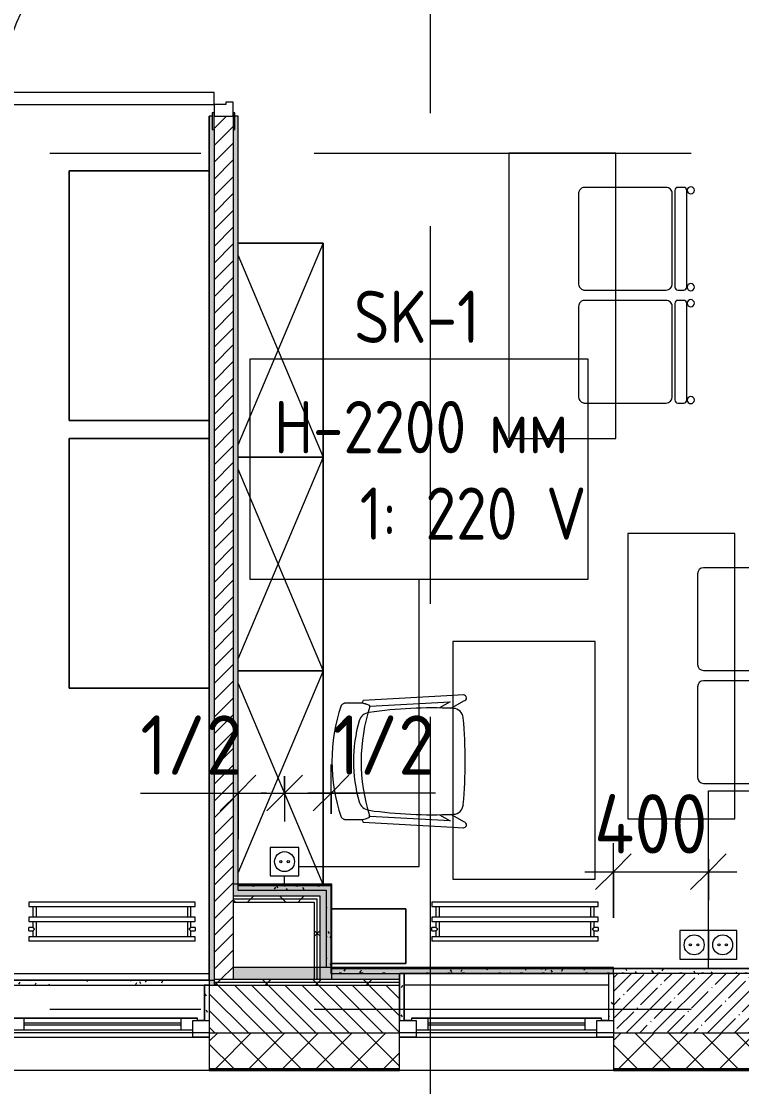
# Model space of a CAD drawing. Header units: millimetres. Extents: x 81609 to 272668, y -8553 to 29000.
# Drawn here: x 91139 to 94170, y -327 to 4155 of the extents above; entities that cross this region are included whole.
import ezdxf

# ---------------------------------------------------------------- set-up
doc = ezdxf.new("R2010")
doc.units = ezdxf.units.MM
doc.linetypes.add('Осевая', pattern=[3175, 635, -476.25, 1587.5, -476.25])
for name, color, linetype, lineweight in [('A-ANNO-DIMS', 7, 'Continuous', 9), ('A-ANNO-DIMS-100', 7, 'Continuous', 9), ('A-DETL-GENF', 7, 'Continuous', 9), ('A-DOOR', 7, 'Continuous', 9), ('A-DOOR-1', 7, 'Continuous', 13), ('A-DOOR-FRAM', 7, 'Continuous', 13), ('A-GLAZ', 7, 'Continuous', 9), ('A-GLAZ-1', 7, 'Continuous', 13), ('A-WALL', 7, 'Continuous', 9), ('E-ELEC-FIXT-IDEN', 7, 'Continuous', 9), ('I-WALL', 7, 'Continuous', 9), ('M-EQPM', 7, 'Continuous', 9), ('S-COLS', 7, 'Continuous', 9), ('Оси', 7, 'Continuous', 9), ('Оси-2', 7, 'Осевая', 9), ('Электрические приборы', 7, 'Continuous', 9)]:
    doc.layers.add(name, color=color, linetype=linetype, lineweight=lineweight)
for name, color, linetype, lineweight, true_color in [('A-WALL-1', 7, 'Continuous', 9, 0x3c3c3c), ('A-WALL-FNSH-1', 7, 'Continuous', 9, 0x3c3c3c), ('I-FURN-1', 7, 'Continuous', 9, 0xf0f0f0), ('Оси розеток', 7, 'Continuous', 9, 0xff1e23)]:
    doc.layers.add(name, color=color, linetype=linetype, lineweight=lineweight, true_color=true_color)
doc.styles.add('GOST Common', font='GOST_Common.ttf', dxfattribs={"width": 0.9, "height": 220})
doc.styles.add('ISOCPEUR', font='isocpeur.ttf', dxfattribs={"width": 0.9, "height": 250})
doc.dimstyles.new('ISO-2_5_0_9К_БОЛЬШОЙ_1', dxfattribs={"dimscale": 304.8, "dimtxt": 248.995294, "dimasz": 0.492126, "dimexe": 0.393701, "dimexo": 0.984252, "dimgap": 0, "dimtad": 1, "dimdec": 0, "dimrnd": 10, "dimzin": 0, "dimdsep": 46, "dimtxsty": 'ISOCPEUR', "dimblk1": 'OBLIQUE', "dimblk2": 'OBLIQUE', "dimsah": 1, "dimcen": 0.09, "dimdle": 0.393701, "dimazin": 0, "dimtfac": 1, "dimtdec": 4, "dimtix": 1, "dimtmove": 2, "dimatfit": 3, "dimfxl": 1, "dimtvp": 1, "dimtolj": 1, "dimtzin": 0, "dimarcsym": 2})
doc.dimstyles.new('ISO-2_5_0_9К_БОЛЬШОЙ_2', dxfattribs={"dimscale": 304.8, "dimtxt": 248.995294, "dimasz": 0.492126, "dimexe": 0.393701, "dimexo": 0.984252, "dimgap": 0, "dimtad": 1, "dimdec": 0, "dimrnd": 10, "dimzin": 0, "dimdsep": 46, "dimtxsty": 'ISOCPEUR', "dimblk1": 'OBLIQUE', "dimblk2": 'OBLIQUE', "dimsah": 1, "dimcen": 0.09, "dimdle": 0.393701, "dimazin": 0, "dimtfac": 1, "dimtdec": 4, "dimtix": 1, "dimtmove": 1, "dimatfit": 3, "dimfxl": 1, "dimtvp": 1, "dimtolj": 1, "dimtzin": 0, "dimarcsym": 2})
pattern_1 = [(0, (0, 0), (121.92, 30.48), [10.058, -81.382, 10.058, -81.382, -487.68]), (0, (0, 0), (121.92, 30.48), [-182.88, 10.058, -172.822, 10.058, -81.382, -213.36]), (0, (0, 0), (121.92, 30.48), [-457.2, 10.058, -50.902, 10.058, -142.342]), (120, (45.72, 15.24), (-87.356454, 90.345817), [10.058, -81.382, 10.058, -81.382, -487.68]), (120, (45.72, 15.24), (-87.356454, 90.345817), [-182.88, 10.058, -172.822, 10.058, -81.382, -213.36]), (120, (45.72, 15.24), (-87.356454, 90.345817), [-457.2, 10.058, -50.902, 10.058, -142.342]), (240, (60.96, 76.2), (-34.563546, -120.825817), [10.058, -81.382, 10.058, -81.382, -487.68]), (240, (60.96, 76.2), (-34.563546, -120.825817), [-182.88, 10.058, -172.822, 10.058, -81.382, -213.36]), (240, (60.96, 76.2), (-34.563546, -120.825817), [-457.2, 10.058, -50.902, 10.058, -142.342])]
pattern_2 = [(45, (0, 0), (-106.06602, 106.06602), []), (135, (0, 0), (-106.06602, -106.06602), [])]

# ---------------------------------------------------------------- blocks, each defined once
blk = doc.blocks.new('120_Окно_СКБ_1Ст - 120_Окно_СКБ_1Ст 900х2500_h_ с форточкой-V2-План размещения напольных электротехнических лючков и розеток 2 этажа в осях 23-33')
at = {"layer": 'A-GLAZ'}
for p, q in [((450, -57), (-450, -57)), ((-430, -127), (-400, -127)), ((-330, -107), (330, -107)), ((330, -117), (-330, -117)), ((400, -127), (430, -127))]:
    blk.add_line(p, q, dxfattribs=at)
at = {"layer": 'A-GLAZ-1'}
for p, q in [((-450, -127), (-450, -57)), ((-450, -57), (-380, -57)), ((-380, -57), (-380, -127)), ((380, -87), (-380, -87)), ((-380, -87), (-380, -127)), ((-330, -137), (-330, -87)), ((330, -137), (330, -87)), ((380, -127), (380, -57)), ((380, -57), (450, -57)), ((380, -127), (380, -87)), ((450, -57), (450, -127)), ((-380, -127), (-450, -127)), ((-380, -127), (-400, -127)), ((-400, -127), (-400, -137)), ((450, -127), (380, -127)), ((400, -127), (380, -127)), ((400, -137), (400, -127)), ((-400, -137), (400, -137)), ((400, -137), (-400, -137))]:
    blk.add_line(p, q, dxfattribs=at)
blk = doc.blocks.new('110_Дверь_СКБ_2Ст - Д-5_п_ Из игровой в коридор-32215844-План размещения напольных электротехнических лючков и розеток 2 этажа в осях 23-33')
at = {"layer": 'A-DOOR'}
for centre, radius, start, end in [((-637.5, 40), 900, 0, 90), ((662.5, 40), 400, 90, 180)]:
    blk.add_arc(centre, radius, start, end, dxfattribs=at)
at = {"layer": 'A-DOOR-1'}
for p, q in [((-637.5, 940), (-637.5, 40)), ((-587.5, 940), (-637.5, 940)), ((-587.5, 40), (-587.5, 940)), ((662.5, 440), (612.5, 440)), ((612.5, 440), (612.5, 40)), ((662.5, 40), (662.5, 440)), ((-637.5, 40), (-587.5, 40)), ((612.5, 40), (662.5, 40))]:
    blk.add_line(p, q, dxfattribs=at)
at = {"layer": 'A-DOOR-FRAM'}
for p, q in [((-672.5, 48), (-742.5, 48)), ((-742.5, 48), (-742.5, 40)), ((-672.5, 40), (-672.5, 48)), ((767.5, 48), (697.5, 48)), ((697.5, 48), (697.5, 40)), ((767.5, 40), (767.5, 48)), ((-742.5, 40), (-672.5, 40)), ((-637.5, 40), (-687.5, 40)), ((-687.5, 40), (-687.5, -40)), ((-637.5, -10), (-637.5, 40)), ((662.5, 40), (662.5, -10)), ((712.5, 40), (662.5, 40)), ((697.5, 40), (767.5, 40)), ((712.5, -40), (712.5, 40)), ((-672.5, -40), (-742.5, -40)), ((-742.5, -40), (-742.5, -48)), ((-672.5, -39), (-687.5, -39)), ((-687.5, -39), (-687.5, -40)), ((-687.5, -40), (-627.5, -40)), ((-687.5, -40), (-672.5, -40)), ((-672.5, -40), (-672.5, -39)), ((-672.5, -48), (-672.5, -40)), ((-627.5, -10), (-637.5, -10)), ((-627.5, -40), (-627.5, -10)), ((662.5, -10), (652.5, -10)), ((652.5, -10), (652.5, -40)), ((652.5, -40), (712.5, -40)), ((712.5, -39), (697.5, -39)), ((697.5, -39), (697.5, -40)), ((697.5, -40), (712.5, -40)), ((767.5, -40), (697.5, -40)), ((697.5, -40), (697.5, -48)), ((712.5, -40), (712.5, -39)), ((767.5, -48), (767.5, -40)), ((-742.5, -48), (-672.5, -48)), ((697.5, -48), (767.5, -48))]:
    blk.add_line(p, q, dxfattribs=at)
blk = doc.blocks.new('BSC_Колонна _Прямоугольная - 250х900-V5-План размещения напольных электротехнических лючков и розеток 2 этажа в осях 23-33')
at = {"layer": 'S-COLS'}
h = blk.add_hatch(dxfattribs=at)
h.set_pattern_fill('FP_13', color=256, style=0, pattern_type=2)
h.set_pattern_definition([(45, (-94080, -25), (-57.024626, 57.024626), []), (45, (-94022.975, -25), (-57.024626, 57.024626), [100.806, -20.161, 3.353, -16.808])])
h.paths.add_polyline_path([(-450, -125), (450, -125), (450, 125), (-450, 125)])
for p, q in [((450, 125), (-450, 125)), ((-450, 125), (-450, -125)), ((450, -125), (450, 125)), ((-450, -125), (450, -125))]:
    blk.add_line(p, q, dxfattribs=at)
blk = doc.blocks.new('Стол базовый прямоугольный - 1_88-26291934-План размещения напольных электротехнических лючков и розеток 2 этажа в осях 23-33')
at = {"layer": 'I-FURN-1'}
for p, q in [((600, 225), (-600, 225)), ((-600, 225), (-600, -225)), ((600, -225), (600, 225)), ((-600, -225), (600, -225))]:
    blk.add_line(p, q, dxfattribs=at)
blk = doc.blocks.new('M_Стул-Breuer - 1_87-V82-План размещения напольных электротехнических лючков и розеток 2 этажа в осях 23-33')
at = {"layer": 'I-FURN-1'}
for p, q in [((190.5, 241.3), (-190.5, 241.3)), ((-215.9, 215.9), (-215.9, 85)), ((215.9, 85), (215.9, 215.9)), ((-215.9, 85), (-215.9, -127)), ((215.9, -127), (215.9, 85)), ((-215.9, -176.2), (-215.9, -200.8)), ((203.2, -163.5), (-203.2, -163.5)), ((-190.5, -152.4), (190.5, -152.4)), ((215.9, -200.8), (215.9, -176.2)), ((-203.2, -213.5), (203.2, -213.5))]:
    blk.add_line(p, q, dxfattribs=at)
for centre, radius, start, end in [((-190.5, 215.9), 25.4, 90, 165), ((190.5, 215.9), 25.4, 45, 90), ((190.5, 215.9), 25.4, 15, 45), ((-190.5, 215.9), 25.4, 165, 180), ((190.5, 215.9), 25.4, 0, 15), ((-190.5, -127), 25.4, 180, 270), ((190.5, -127), 25.4, 270, 360), ((-203.2, -176.2), 12.7, 90, 180), ((203.2, -176.2), 12.7, 360, 90), ((-203.5, -230.6), 15.1, 360, 180), ((-203.2, -200.8), 12.7, 180, 270), ((203.7, -230.6), 15.1, 360, 180), ((203.2, -200.8), 12.7, 270, 360), ((-203.5, -230.6), 15.1, 180, 360), ((203.7, -230.6), 15.1, 180, 360)]:
    blk.add_arc(centre, radius, start, end, dxfattribs=at)
blk = doc.blocks.new('M_Стул-Breuer - 1_87-V83-План размещения напольных электротехнических лючков и розеток 2 этажа в осях 23-33')
at = {"layer": 'I-FURN-1'}
for p, q in [((190.5, 241.3), (-190.5, 241.3)), ((-215.9, 215.9), (-215.9, 85)), ((215.9, 85), (215.9, 215.9)), ((-215.9, 85), (-215.9, -127)), ((215.9, -127), (215.9, 85)), ((-215.9, -176.2), (-215.9, -200.8)), ((203.2, -163.5), (-203.2, -163.5)), ((-190.5, -152.4), (190.5, -152.4)), ((215.9, -200.8), (215.9, -176.2)), ((-203.2, -213.5), (203.2, -213.5))]:
    blk.add_line(p, q, dxfattribs=at)
for centre, radius, start, end in [((-190.5, 215.9), 25.4, 150, 180), ((-190.5, 215.9), 25.4, 90, 150), ((190.5, 215.9), 25.4, 75, 90), ((190.5, 215.9), 25.4, 60, 75), ((190.5, 215.9), 25.4, 45, 60), ((190.5, 215.9), 25.4, 15, 45), ((190.5, 215.9), 25.4, 0, 15), ((-190.5, -127), 25.4, 180, 270), ((190.5, -127), 25.4, 270, 360), ((-203.2, -176.2), 12.7, 90, 180), ((203.2, -176.2), 12.7, 360, 90), ((-203.5, -230.6), 15.1, 360, 180), ((-203.2, -200.8), 12.7, 180, 270), ((203.7, -230.6), 15.1, 360, 180), ((203.2, -200.8), 12.7, 270, 360), ((-203.5, -230.6), 15.1, 180, 360), ((203.7, -230.6), 15.1, 180, 360)]:
    blk.add_arc(centre, radius, start, end, dxfattribs=at)
blk = doc.blocks.new('M_Стул-Breuer - 1_87-V74-План размещения напольных электротехнических лючков и розеток 2 этажа в осях 23-33')
at = {"layer": 'I-FURN-1'}
for p, q in [((190.5, 241.3), (-190.5, 241.3)), ((-215.9, 215.9), (-215.9, 85)), ((215.9, 85), (215.9, 215.9)), ((-215.9, 85), (-215.9, -127)), ((215.9, -127), (215.9, 85)), ((-215.9, -176.2), (-215.9, -200.8)), ((203.2, -163.5), (-203.2, -163.5)), ((-190.5, -152.4), (190.5, -152.4)), ((215.9, -200.8), (215.9, -176.2)), ((-203.2, -213.5), (203.2, -213.5))]:
    blk.add_line(p, q, dxfattribs=at)
for centre, radius, start, end in [((-190.5, 215.9), 25.4, 90, 180), ((190.5, 215.9), 25.4, 0, 90), ((-190.5, -127), 25.4, 180, 270), ((190.5, -127), 25.4, 270, 360), ((-203.2, -176.2), 12.7, 90, 180), ((203.2, -176.2), 12.7, 360, 90), ((-203.5, -230.6), 15.1, 360, 180), ((-203.2, -200.8), 12.7, 180, 270), ((203.7, -230.6), 15.1, 360, 180), ((203.2, -200.8), 12.7, 270, 360), ((-203.5, -230.6), 15.1, 180, 360), ((203.7, -230.6), 15.1, 180, 360)]:
    blk.add_arc(centre, radius, start, end, dxfattribs=at)
blk = doc.blocks.new('Стол базовый прямоугольный - 1_288-25474731-План размещения напольных электротехнических лючков и розеток 2 этажа в осях 23-33')
at = {"layer": 'I-FURN-1'}
for p, q in [((500, 300), (-500, 300)), ((-500, 300), (-500, -300)), ((500, -300), (500, 300)), ((-500, -300), (500, -300))]:
    blk.add_line(p, q, dxfattribs=at)
blk = doc.blocks.new('Chair_1 noor 78578 - 1_4-25422005-План размещения напольных электротехнических лючков и розеток 2 этажа в осях 23-33')
at = {"layer": 'I-FURN-1'}
for p, q in [((-130.5, 405.7), (-130.5, 344.8)), ((359.1, 344.8), (359.1, 405.7)), ((-141.2, 329.7), (-162.6, -47.4)), ((391.2, -47.4), (369.8, 329.7)), ((-136.5, -37.1), (-117.3, 302)), ((345.9, 302), (365.1, -37.1)), ((-110.2, 8.6), (-136.5, -37.1)), ((365.1, -37.1), (338.8, 8.6)), ((-113.1, -47.4), (-108.8, -39.9)), ((337.4, -39.9), (341.7, -47.4)), ((-162.6, -47.4), (-165.1, -92)), ((-139.7, -93.5), (-113.1, -47.4)), ((-108.5, -47.4), (-108.4, -49.7)), ((337, -49.7), (337.1, -47.4)), ((341.7, -47.4), (368.3, -93.5)), ((393.7, -92), (391.2, -47.4))]:
    blk.add_line(p, q, dxfattribs=at)
for centre, radius, start, end in [((114.3, -271.9), 732.8, 71.3174, 108.6833), ((114.3, -239.2), 609.6, 73.8265, 106.1735), ((114.3, -279.3), 660.4, 111.7, 112.7563), ((-37.4, 344.8), 93.1, 180, 204.9864), ((-37.4, 344.8), 93.1, 186.4785, 204.9864), ((114.3, -408), 746, 71.9445, 107.8276), ((-41.4, 297.5), 50.8, 106.1735, 171.9659), ((270, 297.5), 50.8, 8.0341, 73.8265), ((266, 344.8), 93.1, 334.477, 360), ((266, 344.8), 93.1, 335.0136, 353.5215), ((114.3, -279.3), 660.4, 67.2437, 68.3), ((-116, 308.2), 6.35, 204.9864, 258.4091), ((-116, 308.2), 6.35, 204.9864, 287.8276), ((1798.9, 37.7), 1909.3, 171.9659, 182.5552), ((-1570.3, 37.7), 1909.3, 357.4448, 8.0341), ((344.3, 307.4), 6.35, 281.4186, 334.477), ((344.6, 308.2), 6.35, 281.5909, 335.0136), ((1798.9, 37.7), 1909.3, 180.8761, 182.3307), ((-1570.3, 37.7), 1909.3, 357.6693, 359.1239), ((-64, -47.7), 44.5, 182.6261, 265.0912), ((292.6, -47.7), 44.4, 275.9396, 357.3739), ((-152.4, -92.7), 12.7, 176.75, 251.75), ((-152.4, -92.7), 12.7, 251.75, 356.75), ((114.8, 2033.8), 2133.6, 265.0912, 274.9044), ((381, -92.7), 12.7, 183.25, 3.25)]:
    blk.add_arc(centre, radius, start, end, dxfattribs=at)
for points in [[(-120.4, 422.3), (-122, 420.8), (-124.7, 417.8), (-127.8, 413.5), (-129.8, 409.4), (-130.4, 406.9), (-130.5, 405.7)], [(359.1, 405.7), (359, 406.9), (358.4, 409.4), (356.4, 413.5), (353.3, 417.8), (350.6, 420.8), (349, 422.3)]]:
    blk.add_open_spline(points, degree=3, dxfattribs=at)
blk = doc.blocks.new('Шкаф параметрический - 1_286-25588646-План размещения напольных электротехнических лючков и розеток 2 этажа в осях 23-33')
at = {"layer": 'I-FURN-1'}
for p, q in [((0, 380), (850.4, 21)), ((900, 380), (0, 380)), ((0, 380), (0, 21)), ((0, 21), (0, 380)), ((0, 380), (900, 380)), ((49.6, 21), (900, 380)), ((900, 21), (900, 380)), ((900, 380), (900, 21))]:
    blk.add_line(p, q, dxfattribs=at)
blk = doc.blocks.new('Шкаф параметрический - 1_286-V86-План размещения напольных электротехнических лючков и розеток 2 этажа в осях 23-33')
at = {"layer": 'I-FURN-1'}
for p, q in [((0, 380), (850.4, 21)), ((897, 380), (0, 380)), ((0, 380), (0, 21)), ((0, 21), (0, 380)), ((0, 380), (897, 380)), ((49.6, 21), (897, 378.7))]:
    blk.add_line(p, q, dxfattribs=at)
blk = doc.blocks.new('Блок Розеток и Выключателей - Блок Розеток и Выключателей_SK1-V145-План размещения напольных электротехнических лючков и розеток 2 этажа в осях 23-33')
at = {"layer": 'A-DETL-GENF'}
for p, q in [((60, 160), (-60, 160)), ((-60, 160), (-60, 40)), ((60, 40), (60, 160)), ((-60, 40), (60, 40))]:
    blk.add_line(p, q, dxfattribs=at)
for centre, radius in [((0, 100), 42), ((-15.6, 100), 4.8), ((15.6, 100), 4.8)]:
    blk.add_circle(centre, radius, dxfattribs=at)
at = {"layer": 'Оси розеток'}
blk.add_line((0, 0), (0, 40), dxfattribs=at)
blk = doc.blocks.new('Блок Розеток и Выключателей - Блок Розеток и Выключателей_SK1-V146-План размещения напольных электротехнических лючков и розеток 2 этажа в осях 23-33')
at = {"layer": 'A-DETL-GENF'}
for p, q in [((0, 160), (-120, 160)), ((-120, 160), (-120, 40)), ((120, 160), (0, 160)), ((0, 160), (0, 40)), ((0, 40), (0, 160)), ((120, 40), (120, 160)), ((-120, 40), (0, 40)), ((0, 40), (120, 40))]:
    blk.add_line(p, q, dxfattribs=at)
for centre, radius in [((-60, 100), 42), ((60, 100), 42), ((-75.6, 100), 4.8), ((-44.4, 100), 4.8), ((44.4, 100), 4.8), ((75.6, 100), 4.8)]:
    blk.add_circle(centre, radius, dxfattribs=at)
at = {"layer": 'Оси розеток'}
blk.add_line((0, 0), (0, 40), dxfattribs=at)
blk = doc.blocks.new('radiator_prado_classic_z_tip_30_po exemplyaru - Classic Z Тип 30-300-31134001-План размещения напольных электротехнических лючков и розеток 2 этажа в осях 23-33')
at = {"layer": 'M-EQPM'}
for p, q in [((0, 228), (0, 210)), ((700, 228), (0, 228)), ((700, 210), (700, 228)), ((0, 210), (700, 210)), ((17.5, 210), (17.5, 164)), ((32.5, 164), (32.5, 210)), ((667.5, 210), (667.5, 164)), ((682.5, 164), (682.5, 210)), ((700, 164), (0, 164)), ((0, 164), (0, 146)), ((0, 146), (700, 146)), ((17.5, 146), (17.5, 121.5)), ((32.5, 82), (32.5, 146)), ((667.5, 146), (667.5, 82)), ((682.5, 121.5), (682.5, 146)), ((700, 146), (700, 164)), ((17.5, 121.5), (0, 121.5)), ((17.5, 121.5), (0, 121.5)), ((0, 121.5), (0, 121.2)), ((0, 106.5), (0, 121.5)), ((0, 121.2), (0, 121.2)), ((0, 106.8), (0, 106.5)), ((0, 106.8), (0, 106.8)), ((0, 106.5), (17.5, 106.5)), ((0, 106.5), (17.5, 106.5)), ((17.5, 106.5), (17.5, 82)), ((700, 121.5), (682.5, 121.5)), ((700, 121.5), (682.5, 121.5)), ((682.5, 82), (682.5, 106.5)), ((682.5, 106.5), (700, 106.5)), ((682.5, 106.5), (700, 106.5)), ((700, 121.5), (700, 106.5)), ((700, 121.2), (700, 121.5)), ((700, 121.5), (700, 121.2)), ((700, 121.2), (700, 121.5)), ((700, 106.5), (700, 106.8)), ((700, 106.8), (700, 106.5)), ((700, 106.5), (700, 106.8)), ((700, 82), (0, 82)), ((0, 82), (0, 64)), ((700, 64), (0, 64)), ((700, 64), (700, 82))]:
    blk.add_line(p, q, dxfattribs=at)
for points, knots in [([(25, 114), (24.5, 114.5), (23.6, 115.4), (22.4, 116.6), (21.6, 117.4), (21.1, 117.9), (20.8, 118.2), (20.5, 118.5), (20.2, 118.8), (19.8, 119.1), (19.6, 119.4), (19.3, 119.7), (19, 120), (18.7, 120.3), (18.5, 120.5), (18.3, 120.7), (18.1, 120.9), (17.9, 121.1), (17.8, 121.2), (17.7, 121.3), (17.5, 121.5), (17.5, 121.5), (17.5, 121.5)], [0, 0, 0, 0, 0.142857, 0.285714, 0.357143, 0.392857, 0.428571, 0.464286, 0.5, 0.535714, 0.571429, 0.607143, 0.642857, 0.678571, 0.714286, 0.75, 0.785714, 0.821429, 0.857143, 0.892857, 0.928571, 1, 1, 1, 1]), ([(17.5, 106.5), (17.5, 106.5), (17.5, 106.5), (17.7, 106.7), (17.8, 106.8), (17.9, 106.9), (18.1, 107.1), (18.3, 107.3), (18.5, 107.5), (18.7, 107.7), (19, 108), (19.3, 108.3), (19.6, 108.6), (19.8, 108.9), (20.3, 109.3), (20.7, 109.7), (21.1, 110.1), (21.6, 110.6), (22.4, 111.4), (23.6, 112.6), (24.5, 113.5), (25, 114)], [0, 0, 0, 0, 0.071429, 0.107143, 0.142857, 0.178571, 0.214286, 0.25, 0.285714, 0.321429, 0.357143, 0.392857, 0.428571, 0.464286, 0.5, 0.571429, 0.607143, 0.642857, 0.714286, 0.857143, 1, 1, 1, 1]), ([(675, 114), (675.5, 114.5), (676.4, 115.4), (677.6, 116.6), (678.4, 117.4), (678.9, 117.9), (679.2, 118.2), (679.5, 118.5), (679.8, 118.8), (680.1, 119.2), (680.4, 119.4), (680.7, 119.7), (681, 120), (681.3, 120.3), (681.5, 120.5), (681.7, 120.7), (681.9, 120.9), (682.1, 121.1), (682.2, 121.2), (682.3, 121.3), (682.5, 121.5), (682.5, 121.5), (682.5, 121.5)], [0, 0, 0, 0, 0.142857, 0.285714, 0.357143, 0.392857, 0.428571, 0.464286, 0.5, 0.535714, 0.571429, 0.607143, 0.642857, 0.678571, 0.714286, 0.75, 0.785714, 0.821429, 0.857143, 0.892857, 0.928571, 1, 1, 1, 1]), ([(682.5, 106.5), (682.5, 106.5), (682.5, 106.5), (682.3, 106.7), (682.2, 106.8), (682.1, 106.9), (681.9, 107.1), (681.7, 107.3), (681.5, 107.5), (681.3, 107.7), (681, 108), (680.7, 108.3), (680.4, 108.6), (680.1, 108.8), (679.7, 109.3), (679.3, 109.7), (678.9, 110.1), (678.4, 110.6), (677.6, 111.4), (676.4, 112.6), (675.5, 113.5), (675, 114)], [0, 0, 0, 0, 0.071429, 0.107143, 0.142857, 0.178571, 0.214286, 0.25, 0.285714, 0.321429, 0.357143, 0.392857, 0.428571, 0.464286, 0.5, 0.571429, 0.607143, 0.642857, 0.714286, 0.857143, 1, 1, 1, 1])]:
    blk.add_open_spline(points, degree=3, knots=knots, dxfattribs=at)
blk = doc.blocks.new('DIMBLOCK41-План размещения напольных электротехнических лючков и розеток 2 этажа в осях 23-33')
at = {"layer": 'A-ANNO-DIMS-100'}
for p, q in [((93630, 383.5), (93630, 697.5)), ((94030, 630), (94030, 457.5)), ((94030, 577.5), (94030, 630)), ((93510, 577.5), (94150, 577.5)), ((93630, 577.5), (93630, 383.5))]:
    blk.add_line(p, q, dxfattribs=at)
at = {"layer": 'A-ANNO-DIMS-100', "lineweight": 20}
for p, q in [((93630, 577.5), (93705, 652.5)), ((94030, 577.5), (94105, 652.5)), ((93630, 577.5), (93555, 502.5)), ((94030, 577.5), (93955, 502.5))]:
    blk.add_line(p, q, dxfattribs=at)
at = {"layer": 'A-ANNO-DIMS-100', "color": 0, "insert": (93549.3, 904.1), "char_height": 250, "width": 597.589, "attachment_point": 1, "line_spacing_factor": 1.149209, "style": 'ISOCPEUR'}
blk.add_mtext('400', dxfattribs=at)
blk = doc.blocks.new('_Oblique')
at = {"color": 0, "linetype": 'ByBlock', "lineweight": -2}
blk.add_line((-0.5, -0.5), (0.5, 0.5), dxfattribs=at)
blk = doc.blocks.new('DIMBLOCK44-План размещения напольных электротехнических лючков и розеток 2 этажа в осях 23-33')
at = {"layer": 'A-ANNO-DIMS-100'}
for p, q in [((92051, 714.7), (92051, 1028.6)), ((92246.5, 980), (92246.5, 788.6)), ((92246.5, 908.6), (92246.5, 980)), ((91639.9, 908.6), (92170.9, 908.6)), ((91931, 908.6), (92246.5, 908.6)), ((92051, 908.6), (92051, 714.7)), ((92170.9, 908.6), (92148.7, 908.6))]:
    blk.add_line(p, q, dxfattribs=at)
at = {"layer": 'A-ANNO-DIMS-100', "lineweight": 20}
for p, q in [((92051, 908.6), (92126, 983.6)), ((92246.5, 908.6), (92321.5, 983.6)), ((92051, 908.6), (91976, 833.6)), ((92246.5, 908.6), (92171.5, 833.6))]:
    blk.add_line(p, q, dxfattribs=at)
at = {"layer": 'A-ANNO-DIMS-100', "color": 0, "insert": (91639.9, 1235.2), "char_height": 250, "width": 517.144, "attachment_point": 1, "line_spacing_factor": 1.149209, "style": 'ISOCPEUR'}
blk.add_mtext('1/2', dxfattribs=at)
blk = doc.blocks.new('DIMBLOCK45-План размещения напольных электротехнических лючков и розеток 2 этажа в осях 23-33')
at = {"layer": 'A-ANNO-DIMS-100'}
for p, q in [((92442, 821), (92442, 1028.6)), ((92246.5, 980), (92246.5, 788.6)), ((92246.5, 908.6), (92246.5, 980)), ((92246.5, 908.6), (92562, 908.6)), ((92350.2, 908.6), (92344.2, 908.6)), ((92881.1, 908.6), (92350.2, 908.6)), ((92442, 908.6), (92442, 821))]:
    blk.add_line(p, q, dxfattribs=at)
at = {"layer": 'A-ANNO-DIMS-100', "lineweight": 20}
for p, q in [((92246.5, 908.6), (92321.5, 983.6)), ((92442, 908.6), (92517, 983.6)), ((92246.5, 908.6), (92171.5, 833.6)), ((92442, 908.6), (92367, 833.6))]:
    blk.add_line(p, q, dxfattribs=at)
at = {"layer": 'A-ANNO-DIMS-100', "color": 0, "insert": (92450.2, 1235.2), "char_height": 250, "width": 517.144, "attachment_point": 1, "line_spacing_factor": 1.149209, "style": 'ISOCPEUR'}
blk.add_mtext('1/2', dxfattribs=at)

msp = doc.modelspace()

# ---------------------------------------------------------------- hatches: boundary and pattern name
at = {"layer": 'A-WALL'}
h = msp.add_hatch(dxfattribs=at)
h.set_pattern_fill('FP_3', color=256, style=0, pattern_type=2)
h.set_pattern_definition([(135, (0, 0), (-35.35534, -35.35534), [])])
h.paths.add_polyline_path([(122030, -100), (122830, -100), (122830, 100), (122030, 100)])
h.paths.add_polyline_path([(119330, -100), (119330, 100), (118830, 100), (118830, -100), (119155.3, -100)])
h.paths.add_polyline_path([(113430, -100), (113680, -100), (113680, 100), (113430, 100)])
h.paths.add_polyline_path([(114580, -100), (115630, -100), (115630, 100), (114580, 100)])
h.paths.add_polyline_path([(109123.6, -100), (110230, -100), (110230, 100), (108930, 100), (108930, -100)])
h.paths.add_polyline_path([(104593.2, -100), (104830, -100), (104830, 100), (103780, 100), (103780, -100), (103945.9, -100)])
h.paths.add_polyline_path([(102880, -100), (102880, 100), (102630, 100), (102630, -100), (102651.5, -100)])
h.paths.add_polyline_path([(101033.5, -100), (101730, -100), (101730, 100), (100830, 100), (100830, -100)])
h.paths.add_polyline_path([(97473.9, -100), (99030, -100), (99030, 100), (95680, 100), (95680, -100), (97150.3, -100)])
h.paths.add_polyline_path([(94780, -100), (94780, 100), (94530, 100), (94530, -100)])
h.paths.add_polyline_path([(92730, -100), (92730, 100), (91930, 100), (91930, -100), (92619.8, -100)])
h = msp.add_hatch(dxfattribs=at)
h.set_pattern_fill('FP_1', color=256, style=0, pattern_type=2)
h.set_pattern_definition([(45, (0, 0), (-70.71068, 70.71068), []), (135, (0, 0), (-70.71068, -70.71068), [])])
h.paths.add_polyline_path([(125080, -250), (125080, -100), (123730, -100), (123730, -250)])
h.paths.add_polyline_path([(122830, -250), (122830, -100), (122030, -100), (122030, -250)])
h.paths.add_polyline_path([(120773.4, -250), (121130, -250), (121130, -100), (120230, -100), (120230, -250)])
h.paths.add_polyline_path([(117930, -250), (119330, -250), (119330, -100), (117930, -100), (117930, -126)])
h.paths.add_polyline_path([(115630, -250), (115630, -100), (114580, -100), (114580, -250), (115595.7, -250)])
h.paths.add_polyline_path([(112530, -250), (113680, -250), (113680, -100), (112530, -100), (112530, -126)])
h.paths.add_polyline_path([(110230, -250), (110230, -100), (108930, -100), (108930, -250)])
h.paths.add_polyline_path([(107130, -250), (108030, -250), (108030, -100), (107130, -100), (107130, -126)])
h.paths.add_polyline_path([(104830, -250), (104830, -100), (103780, -100), (103780, -250)])
h.paths.add_polyline_path([(102880, -250), (102880, -100), (100830, -100), (100830, -250)])
h.paths.add_polyline_path([(99930, -250), (99930, -100), (95680, -100), (95680, -250)])
h.paths.add_polyline_path([(93630, -250), (94780, -250), (94780, -100), (93630, -100), (93630, -126)])
h.paths.add_polyline_path([(92730, -250), (92730, -100), (91930, -100), (91930, -250)])
h.paths.add_polyline_path([(91030, -250), (91030, -100), (89210, -100), (89210, -250), (89707.4, -250)])
at = {"layer": 'I-WALL'}
h = msp.add_hatch(dxfattribs=at)
h.set_pattern_fill('FP_5', color=256, style=0, pattern_type=2)
h.set_pattern_definition([(45, (0, 0), (-35.35534, 35.35534), [])])
h.paths.add_polyline_path([(91950, 125), (92030, 125), (92029, 3755), (91950, 3755), (91950, 134.8)])
h.paths.add_polyline_path([(92030, 5155), (92030, 10400), (91950, 10400), (91950, 5155), (92029, 5155)])
h = msp.add_hatch(dxfattribs=at)
h.set_pattern_fill('FP_41', color=256, style=0, pattern_type=2)
h.set_pattern_definition(pattern_1)
h.paths.add_polyline_path([(91930, 100), (91950, 100), (91950, 3700), (91942, 3700), (91942, 3755), (91930, 3755), (91930, 120)])
h.paths.add_polyline_path([(91942, 5155), (91942, 5210), (91950, 5210), (91950, 10380), (91930, 10379), (91930, 5155)])
h = msp.add_hatch(dxfattribs=at)
h.set_pattern_fill('FP_41', color=256, style=0, pattern_type=2)
h.set_pattern_definition(pattern_1)
h.paths.add_polyline_path([(92050, 525), (92050, 3755), (92038, 3755), (92038, 3700), (92030, 3700), (92030, 525)])
h.paths.add_polyline_path([(92050, 5155), (92050, 6600), (92030, 6600), (92030.8, 5210), (92038, 5210), (92038, 5155)])
for points in [[(92396, 475), (92446, 475), (92446, 525), (92030, 525), (92030, 475), (92296.2, 475)], [(92446, 125), (92446, 475), (92396, 475), (92396, 125)], [(92730, 125), (92730, 150), (93630, 150), (93630, 175), (92030, 175), (92030, 125), (92619.8, 125)]]:
    msp.add_hatch(color=256, dxfattribs=at).paths.add_polyline_path(points)
h = msp.add_hatch(dxfattribs=at)
h.set_pattern_fill('FP_41', color=256, style=0, pattern_type=2)
h.set_pattern_definition(pattern_1)
h.paths.add_polyline_path([(92421, 500), (92441, 500), (92441, 520), (92050, 520), (92050, 500), (92296.2, 500)])
h = msp.add_hatch(dxfattribs=at)
h.set_pattern_fill('FP_41', color=256, style=0, pattern_type=2)
h.set_pattern_definition(pattern_1)
h.paths.add_polyline_path([(92441, 175), (92441, 500), (92421, 500), (92421, 175)])
h = msp.add_hatch(dxfattribs=at)
h.set_pattern_fill('FP_42', color=256, style=0, pattern_type=2)
h.set_pattern_definition(pattern_2)
h.paths.add_polyline_path([(92383.5, 462.5), (92396, 462.5), (92396, 475), (92030, 475), (92030, 462.5), (92296.2, 462.5)])
h = msp.add_hatch(dxfattribs=at)
h.set_pattern_fill('FP_42', color=256, style=0, pattern_type=2)
h.set_pattern_definition(pattern_2)
h.paths.add_polyline_path([(92371, 450), (92383.5, 450), (92383.5, 462.5), (92030, 462.5), (92030, 450), (92296.2, 450)])
h = msp.add_hatch(dxfattribs=at)
h.set_pattern_fill('FP_42', color=256, style=0, pattern_type=2)
h.set_pattern_definition(pattern_2)
h.paths.add_polyline_path([(92383.5, 125), (92383.5, 450), (92371, 450), (92371, 125)])
h = msp.add_hatch(dxfattribs=at)
h.set_pattern_fill('FP_42', color=256, style=0, pattern_type=2)
h.set_pattern_definition(pattern_2)
h.paths.add_polyline_path([(92383.5, 125), (92396, 125), (92396, 462.5), (92383.5, 462.5), (92383.5, 395.7)])
h = msp.add_hatch(dxfattribs=at)
h.set_pattern_fill('FP_41', color=256, style=0, pattern_type=2)
h.set_pattern_definition(pattern_1)
h.paths.add_polyline_path([(94530, 150), (94530, 170), (92441, 170), (92441, 150), (93630, 150)])
h = msp.add_hatch(dxfattribs=at)
h.set_pattern_fill('FP_41', color=256, style=0, pattern_type=2)
h.set_pattern_definition(pattern_1)
h.paths.add_polyline_path([(92750, -48), (92750, 150), (92730, 150), (92730, -48)])
h = msp.add_hatch(dxfattribs=at)
h.set_pattern_fill('FP_41', color=256, style=0, pattern_type=2)
h.set_pattern_definition(pattern_1)
h.paths.add_polyline_path([(93630, -48), (93630, 150), (93610, 150), (93610, -48)])
h = msp.add_hatch(dxfattribs=at)
h.set_pattern_fill('FP_41', color=256, style=0, pattern_type=2)
h.set_pattern_definition(pattern_1)
h.paths.add_polyline_path([(91649, 100), (91950, 100), (91950, 120), (91050, 120), (91050, 100), (91325.4, 100)])
h = msp.add_hatch(dxfattribs=at)
h.set_pattern_fill('FP_41', color=256, style=0, pattern_type=2)
h.set_pattern_definition(pattern_1)
h.paths.add_polyline_path([(91930, -48), (91930, 100), (91910, 100), (91910, -48)])
h = msp.add_hatch(dxfattribs=at)
h.set_pattern_fill('FP_42', color=256, style=0, pattern_type=2)
h.set_pattern_definition(pattern_2)
h.paths.add_polyline_path([(92619.8, 112.5), (92730, 112.5), (92730, 125), (91950, 125), (91950, 112.5), (92296.2, 112.5)])
h = msp.add_hatch(dxfattribs=at)
h.set_pattern_fill('FP_42', color=256, style=0, pattern_type=2)
h.set_pattern_definition(pattern_2)
h.paths.add_polyline_path([(91950, 100), (92730, 100), (92730, 112.5), (91950, 112.5)])

# ---------------------------------------------------------------- linework, layer by layer
at = {"layer": 'A-WALL'}
for p, q in [((91950, 3700), (91950, 100)), ((92030, 3700), (92030, 125)), ((92396, 475), (92030, 475)), ((92383.5, 462.5), (92030, 462.5)), ((92383.5, 125), (92383.5, 462.5)), ((92396, 125), (92396, 475)), ((92441, 170), (94530, 170)), ((91950, 125), (92730, 125)), ((91950, 112.5), (92730, 112.5)), ((92095.8, 100), (92730, 100)), ((91930, -100), (92730, -100)), ((91930, -100), (92730, -100)), ((91930, -258), (91030, -258)), ((91930, -250), (92730, -250)), ((91930, -253), (92730, -253)), ((93630, -258), (92730, -258)), ((93630, -250), (94780, -250)), ((93630, -253), (94780, -253))]:
    msp.add_line(p, q, dxfattribs=at)
at = {"layer": 'A-WALL-1'}
for p, q in [((91942, 3755), (91930, 3755)), ((92050, 3755), (92038, 3755)), ((92446, 525), (92030, 525)), ((92050, 520), (92050, 500)), ((92050, 500), (92421, 500)), ((92421, 500), (92421, 175)), ((92446, 125), (92446, 525)), ((92030, 450), (92371, 450)), ((92371, 450), (92371, 125)), ((93630, 175), (92030, 175)), ((92441, 170), (92441, 150)), ((92441, 150), (93630, 150)), ((92730, -250), (92730, 150)), ((93630, 150), (92730, 150)), ((92730, 150), (92730, -48)), ((92750, -48), (92750, 150)), ((93610, 150), (93610, -48)), ((93630, 150), (93630, 175)), ((91030, 100), (92095.8, 100)), ((91950, 120), (91050, 120)), ((91930, 100), (91910, 100)), ((91910, 100), (91910, -48)), ((91930, 121), (91930, 100)), ((91930, 100), (91930, -250)), ((91910, -48), (91930, -48)), ((92730, -48), (92750, -48)), ((93610, -48), (93630, -48)), ((93630, -100), (93630, -250))]:
    msp.add_line(p, q, dxfattribs=at)
at = {"layer": 'A-WALL-FNSH-1'}
for p, q in [((91930, 3755), (91929, 3755)), ((91929, 3755), (91929, 121)), ((91930, 121), (91930, 3755)), ((92050, 3755), (92050, 520)), ((92051, 3755), (92050, 3755)), ((92051, 520), (92051, 3755)), ((92442, 521), (92050, 521)), ((92050, 520), (92441, 520)), ((92441, 520), (92441, 170)), ((92442, 171), (92442, 521)), ((94530, 171), (92442, 171)), ((92751, -48), (92751, 150)), ((93609, 150), (93609, -48)), ((91929, 121), (91051, 121)), ((91910, 100), (91909, 100)), ((91909, 100), (91909, -48)), ((91909, -48), (91910, -48)), ((92750, -48), (92751, -48)), ((93609, -48), (93610, -48)), ((91930, -250), (91930, -258)), ((91930, -258), (92730, -258)), ((92730, -258), (92730, -250)), ((93630, -250), (93630, -258)), ((93630, -258), (94780, -258))]:
    msp.add_line(p, q, dxfattribs=at)
at = {"layer": 'E-ELEC-FIXT-IDEN'}
for p, q in [((92812.5, 600), (92812.5, 1807.4)), ((94030, 917.6), (94494.4, 918.1)), ((94030, 330), (94030, 917.6)), ((92306.5, 600), (92812.5, 600))]:
    msp.add_line(p, q, dxfattribs=at)
at = {"layer": 'E-ELEC-FIXT-IDEN', "flags": 128}
msp.add_lwpolyline([(92102.3, 2735.4), (93522.7, 2735.4), (93522.7, 1807.4), (92102.3, 1807.4)], close=True, dxfattribs=at)
at = {"layer": 'I-FURN-1'}
for p, q in [((91930, 3525), (91340, 3525)), ((91340, 3525), (91340, 2475)), ((91340, 2475), (91340, 3525)), ((91340, 3525), (91930, 3525)), ((91340, 2475), (91930, 2475)), ((91930, 2475), (91340, 2475)), ((91930, 2399.3), (91340, 2399.3)), ((91340, 2399.3), (91340, 1349.3)), ((91340, 1349.3), (91340, 2399.3)), ((91340, 2399.3), (91930, 2399.3)), ((91340, 1349.3), (91930, 1349.3)), ((91930, 1349.3), (91340, 1349.3)), ((92757.1, 422.1), (92446, 422.1)), ((92446, 422.1), (92757.1, 422.1)), ((92757.1, 192.1), (92757.1, 422.1)), ((92757.1, 422.1), (92757.1, 192.1)), ((92446, 192.1), (92757.1, 192.1)), ((92757.1, 192.1), (92446, 192.1))]:
    msp.add_line(p, q, dxfattribs=at)
at = {"layer": 'I-WALL'}
for p, q in [((91051, 150), (91929, 150)), ((93610, 100), (92750, 100)), ((91930, -100), (91050, -100)), ((93630, -100), (92730, -100))]:
    msp.add_line(p, q, dxfattribs=at)
at = {"layer": 'Оси'}
msp.add_line((92860, -1906.3), (92860, 593.7), dxfattribs=at)
at = {"layer": 'Оси-2'}
for p, q in [((92860, 593.7), (92860, 19415.1)), ((84909.3, 3600), (122760, 3600)), ((84909.3, 0), (122760, 0))]:
    msp.add_line(p, q, dxfattribs=at)

# ---------------------------------------------------------------- block references
at = {"layer": 'A-DOOR', "rotation": 89.99999999999991}
msp.add_blockref('110_Дверь_СКБ_2Ст - Д-5_п_ Из игровой в коридор-32215844-План размещения напольных электротехнических лючков и розеток 2 этажа в осях 23-33', (91990, 4442.5), dxfattribs=at)
at = {"layer": 'A-GLAZ', "rotation": 180}
for p in [(91480, -175), (93180, -175)]:
    msp.add_blockref('120_Окно_СКБ_1Ст - 120_Окно_СКБ_1Ст 900х2500_h_ с форточкой-V2-План размещения напольных электротехнических лючков и розеток 2 этажа в осях 23-33', p, dxfattribs=at)
at = {"layer": 'I-FURN-1'}
for name, p, rotation in [('Стол базовый прямоугольный - 1_88-26291934-План размещения напольных электротехнических лючков и розеток 2 этажа в осях 23-33', (93415.1, 3000), 90), ('M_Стул-Breuer - 1_87-V83-План размещения напольных электротехнических лючков и розеток 2 этажа в осях 23-33', (93725.1, 3240), 90.00000000000006), ('Шкаф параметрический - 1_286-25588646-План размещения напольных электротехнических лючков и розеток 2 этажа в осях 23-33', (92029, 3222), 269.9999999999994), ('M_Стул-Breuer - 1_87-V82-План размещения напольных электротехнических лючков и розеток 2 этажа в осях 23-33', (93725.1, 2765), 90.00000000000006), ('Шкаф параметрический - 1_286-25588646-План размещения напольных электротехнических лючков и розеток 2 этажа в осях 23-33', (92029, 2322), 269.9999999999994), ('Стол базовый прямоугольный - 1_88-26291934-План размещения напольных электротехнических лючков и розеток 2 этажа в осях 23-33', (93915.5, 1400.1), 90), ('M_Стул-Breuer - 1_87-V74-План размещения напольных электротехнических лючков и розеток 2 этажа в осях 23-33', (94225.5, 1640.1), 90.00000000000006), ('Стол базовый прямоугольный - 1_288-25474731-План размещения напольных электротехнических лючков и розеток 2 этажа в осях 23-33', (93254.2, 1045.8), 90), ('Шкаф параметрический - 1_286-V86-План размещения напольных электротехнических лючков и розеток 2 этажа в осях 23-33', (92029, 1422), 269.9999999999994), ('M_Стул-Breuer - 1_87-V74-План размещения напольных электротехнических лючков и розеток 2 этажа в осях 23-33', (94225.5, 1165.1), 90.00000000000006), ('Chair_1 noor 78578 - 1_4-25422005-План размещения напольных электротехнических лючков и розеток 2 этажа в осях 23-33', (92906.8, 927.6), 90.00000000000038)]:
    msp.add_blockref(name, p, dxfattribs=dict(at, rotation=rotation))
at = {"layer": 'M-EQPM'}
for p in [(91170.1, 222), (92866.1, 222)]:
    msp.add_blockref('radiator_prado_classic_z_tip_30_po exemplyaru - Classic Z Тип 30-300-31134001-План размещения напольных электротехнических лючков и розеток 2 этажа в осях 23-33', p, dxfattribs=at)
at = {"layer": 'S-COLS'}
msp.add_blockref('BSC_Колонна _Прямоугольная - 250х900-V5-План размещения напольных электротехнических лючков и розеток 2 этажа в осях 23-33', (94080, 25), dxfattribs=at)
at = {"layer": 'Электрические приборы'}
for name, p in [('Блок Розеток и Выключателей - Блок Розеток и Выключателей_SK1-V145-План размещения напольных электротехнических лючков и розеток 2 этажа в осях 23-33', (92246.5, 520)), ('Блок Розеток и Выключателей - Блок Розеток и Выключателей_SK1-V146-План размещения напольных электротехнических лючков и розеток 2 этажа в осях 23-33', (94030, 170))]:
    msp.add_blockref(name, p, dxfattribs=at)

# ---------------------------------------------------------------- texts
at = {"layer": 'E-ELEC-FIXT-IDEN', "char_height": 220, "attachment_point": 1, "style": 'GOST Common'}
for s, insert, width in [('SK-1', (92538.9, 3021.7), 656.582), ('H-2200 ', (92202.3, 2557.7), 1096.708), ('мм', (93107.1, 2557.7), 375.19), ('   1: 220 V', (92202.3, 2193.9), 1291.519)]:
    msp.add_mtext(s, dxfattribs=dict(at, insert=insert, width=width))

# ---------------------------------------------------------------- dimensions: what is measured, and where the dimension line sits
at = {"layer": 'A-ANNO-DIMS'}
for base, p1, p2, override, picture, middle in [((92246.5, 908.6), (92051, 1014.7), (92246.5, 680), {"dimpost": '<>', "dimfxl": 387.572519}, 'DIMBLOCK44-План размещения напольных электротехнических лючков и розеток 2 этажа в осях 23-33', (91898.5, 1068.5)), ((92442, 908.6), (92246.5, 680), (92442, 521), {"dimpost": '<>', "dimfxl": 251.994544}, 'DIMBLOCK45-План размещения напольных электротехнических лючков и розеток 2 этажа в осях 23-33', (92708.7, 1068.5))]:
    dim = msp.add_linear_dim(base=base, p1=p1, p2=p2, text='1/2', dimstyle='ISO-2_5_0_9К_БОЛЬШОЙ_2', override=override, dxfattribs=at)
    dim.commit()
    dim.dimension.update_dxf_attribs({"geometry": picture, "text_midpoint": middle, "dimtype": 160})
dim = msp.add_linear_dim(base=(94030, 577.5), p1=(93630, 683.5), p2=(94030, 330), dimstyle='ISO-2_5_0_9К_БОЛЬШОЙ_1', override={"dimpost": '<>', "dimfxl": 533.823951}, dxfattribs=at)
dim.commit()
dim.dimension.update_dxf_attribs({"geometry": 'DIMBLOCK41-План размещения напольных электротехнических лючков и розеток 2 этажа в осях 23-33', "text_midpoint": (93848.1, 737.4), "dimtype": 160})

doc.saveas('drawing.dxf')
